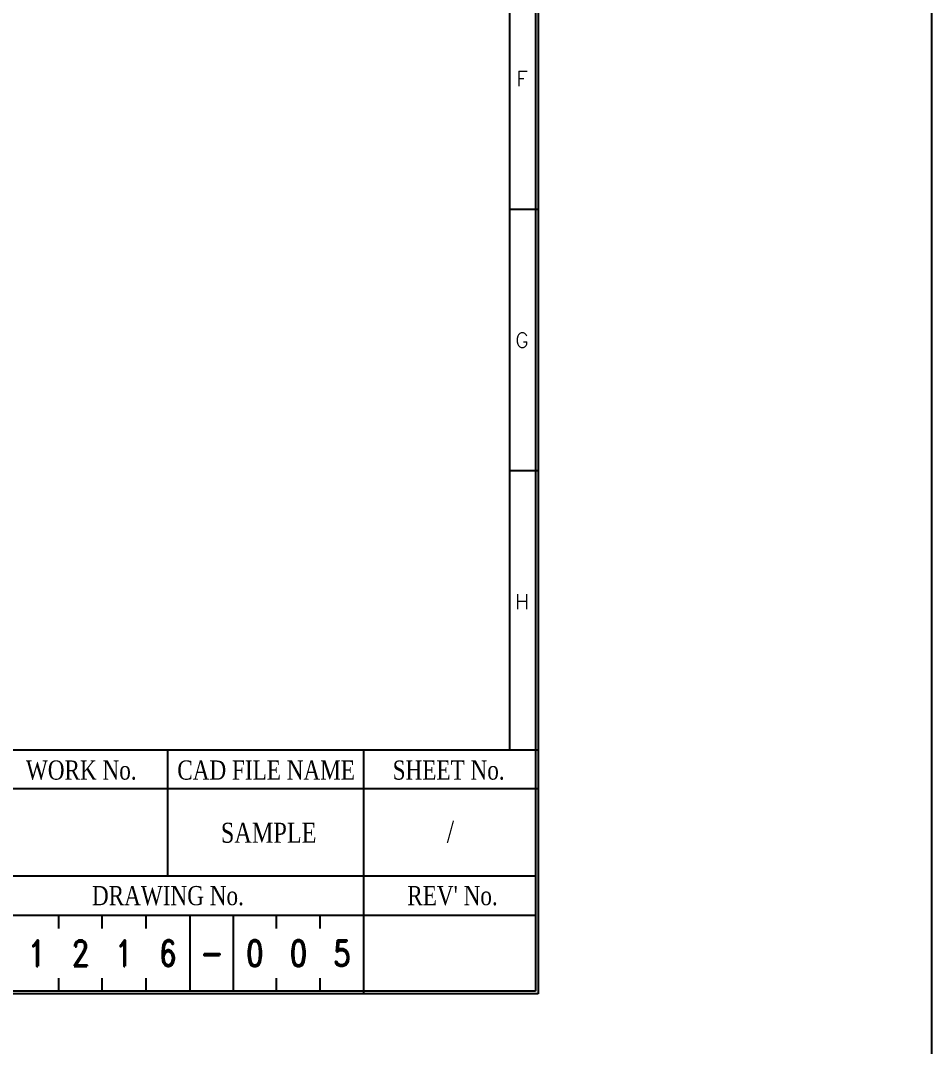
# Model space of a CAD drawing. Header units: millimetres. Extents: x 107 to 2900, y 85 to 3996.
# Drawn here: x 2674.8 to 2900.5, y 714.2 to 968.5 of the extents above; entities that cross this region are included whole.
import ezdxf
from ezdxf.enums import TextEntityAlignment as Align
from ezdxf.lldxf.tags import DXFTag

# ---------------------------------------------------------------- set-up
doc = ezdxf.new("R2010")
doc.units = ezdxf.units.MM
for name, color, linetype in [('20', 2, 'Continuous'), ('30', 3, 'Continuous'), ('40', 4, 'Continuous'), ('70', 7, 'Continuous')]:
    doc.layers.add(name, color=color, linetype=linetype)
doc.styles.add('SD', font='ROMAND.shx', dxfattribs={"width": 0.8})
doc.styles.add('SIMPLEX', font='SIMPLEX')
doc.styles.add('SS', font='batang.ttc', dxfattribs={"width": 0.8})
tags = doc.linetypes.add('HIDDEN', pattern=[0.375, 0.25, -0.125]).pattern_tags.tags
tags[6:7] = [DXFTag(74, 4), DXFTag(75, 0), DXFTag(340, '0'), DXFTag(46, 1.0), DXFTag(50, 0.0), DXFTag(44, 0.0), DXFTag(45, 0.0)]
tags[4:5] = [DXFTag(74, 4), DXFTag(75, 0), DXFTag(340, '0'), DXFTag(46, 1.0), DXFTag(50, 0.0), DXFTag(44, 0.0), DXFTag(45, 0.0)]

msp = doc.modelspace()

# ---------------------------------------------------------------- linework, layer by layer
msp.add_lwpolyline([(1879.826, 3363.289), (2900.497, 3363.289), (2900.497, 85.223), (1879.826, 85.223)], close=True)
at = {"layer": '20', "color": 7}
msp.add_line((2795.93, 1303.375), (2795.93, 787.783), dxfattribs=at)
at = {"layer": '30', "color": 7}
for p, q in [((2803.058, 921.703), (2795.93, 921.703)), ((2803.058, 856.903), (2795.93, 856.903))]:
    msp.add_line(p, q, dxfattribs=at)
at = {"layer": '40', "color": 7}
for p, q in [((2711.258, 756.463), (2711.258, 787.783)), ((2759.858, 756.463), (2759.858, 787.783)), ((2803.058, 778.063), (2479.058, 778.063)), ((2802.626, 756.463), (2479.058, 756.463)), ((2759.858, 727.303), (2759.858, 756.463)), ((2802.626, 746.743), (2479.058, 746.743)), ((2684.258, 743.503), (2684.258, 746.743)), ((2695.058, 743.503), (2695.058, 746.743)), ((2705.89, 743.503), (2705.89, 746.743)), ((2738.258, 743.503), (2738.258, 746.743)), ((2749.058, 743.503), (2749.058, 746.743)), ((2684.258, 727.951), (2684.258, 731.191)), ((2695.058, 727.951), (2695.058, 731.191)), ((2705.89, 727.951), (2705.89, 731.191)), ((2738.258, 727.951), (2738.258, 731.191)), ((2749.058, 727.951), (2749.058, 731.191))]:
    msp.add_line(p, q, dxfattribs=at)
at = {"layer": '40', "color": 7, "linetype": 'HIDDEN'}
for p, q in [((2716.804, 727.951), (2716.804, 746.743)), ((2727.604, 727.951), (2727.604, 746.743))]:
    msp.add_line(p, q, dxfattribs=at)
at = {"layer": '70', "color": 7}
msp.add_line((1982.258, 787.783), (2803.058, 787.783), dxfattribs=at)
for points in [[(2803.058, 727.303), (1982.258, 727.303), (1982.258, 1310.503), (2803.058, 1310.503)], [(2802.41, 727.951), (1982.906, 727.951), (1982.906, 1309.855), (2802.41, 1309.855)]]:
    msp.add_lwpolyline(points, close=True, dxfattribs=at)

# ---------------------------------------------------------------- texts
at = {"color": 7, "linetype": 'Continuous', "style": 'SD', "width": 0.8}
for s, p in [('1', (2678.858, 737.347)), ('2', (2689.658, 737.347)), ('1', (2700.458, 737.347)), ('6', (2711.29, 737.347)), ('0', (2732.858, 737.347)), ('0', (2743.658, 737.347)), ('5', (2754.458, 737.347)), ('-', (2722.204, 737.347))]:
    msp.add_text(s, height=6.48, dxfattribs=at).set_placement(p, align=Align.MIDDLE)
at = {"layer": '30', "color": 7, "style": 'SIMPLEX'}
for s, p in [('F', (2799.062, 954.103)), ('G', (2799.062, 889.303)), ('H', (2799.062, 824.503))]:
    msp.add_text(s, height=3.672, dxfattribs=at).set_placement(p, align=Align.MIDDLE)
at = {"layer": '40', "color": 7, "style": 'SS', "width": 0.8}
for s, height, p in [('WORK No.', 4.752, (2689.852, 780.374)), ('CAD FILE NAME', 4.752, (2735.648, 780.374)), ('SHEET No.', 4.752, (2780.874, 780.374)), ('SAMPLE', 4.968, (2736.278, 764.732)), ('/', 5.4, (2781.3, 764.732)), ('DRAWING No.', 4.752, (2711.316, 749.257)), ("REV' No.", 4.752, (2781.828, 749.257))]:
    msp.add_text(s, height=height, dxfattribs=at).set_placement(p, align=Align.CENTER)

doc.saveas('drawing.dxf')
